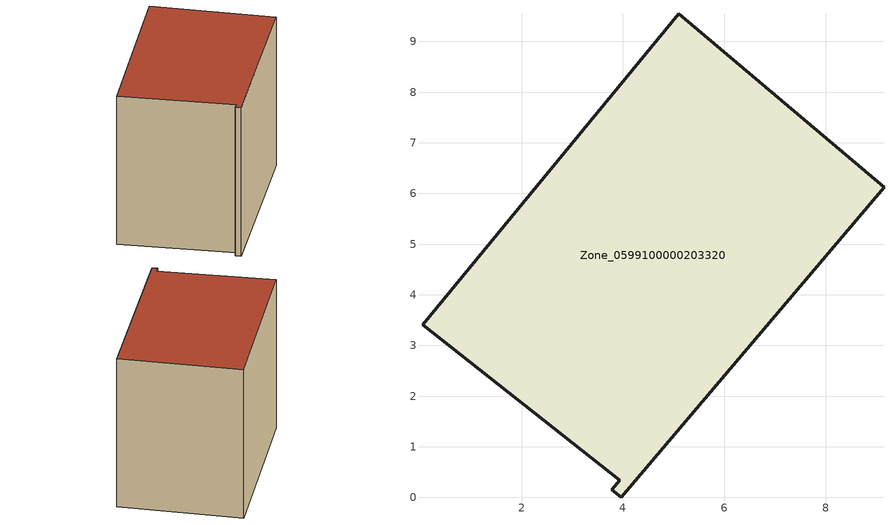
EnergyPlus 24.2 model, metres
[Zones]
Zone_0599100000203320
 floor ground (C_G): 0.04,3.41 5.1,9.55 9.15,6.12 3.97,0 3.78,0.15 3.94,0.34 z0
 wall outside (C_F): 9.15,6.12 5.1,9.55 0.04,3.41 3.94,0.34 3.78,0.15 3.97,0 9.15,6.12 z0:6.88
 roof outside (C_R): 5.1,9.55 0.04,3.41 3.94,0.34 3.78,0.15 3.97,0 9.15,6.12 z6.88
[BUILDING]
Pand.0599100000203320: North Axis=0; Terrain=City; Loads Convergence Tolerance Value=0.04; Temperature Convergence Tolerance Value=0.4; Solar Distribution=FullExterior; Maximum Number of Warmup Days=25; Minimum Number of Warmup Days=1
[Site:Location]
Rotterdam.The.Hague.AP_ZH_NLD Design_Conditions: Latitude=51.96; Longitude=4.45; Time Zone=1; Elevation=-4.5
[SITE:GROUNDTEMPERATURE:BUILDINGSURFACE]
18, 18, 18, 18, 18, 18, 18, 18, 18, 18, 18, 18
[MATERIAL] Thermal Absorptance=0.9; Solar Absorptance=0.7; Visible Absorptance=0.7
Name | Roughness | Thickness | Conductivity | Density | Specific Heat
G.TC.1946 | MediumSmooth | 0.15 | 1 | 540 | 1210
F.TC.1946 | Rough | 0.3 | 0.857143 | 1920 | 840
R.TC.1946 | MediumRough | 0.2 | 0.909091 | 1500 | 1000
[CONSTRUCTION]
C_G: G.TC.1946
C_F: F.TC.1946
C_R: R.TC.1946
[ZONE]
Zone_0599100000203320: Type=1; Multiplier=1; Ceiling Height=Autocalculate; Volume=Autocalculate; Floor Area=autocalculate; Part of Total Floor Area=Yes
[ZONEINFILTRATION:DESIGNFLOWRATE]
Infil_Zone_0599100000203320: Zone or ZoneList or Space or SpaceList=Zone_0599100000203320; Schedule=AlwaysOn; Design Flow Rate Calculation Method=Flow/Area; Flow Rate per Floor Area=0.003; Constant Term Coefficient=1; Temperature Term Coefficient=0; Velocity Term Coefficient=0; Velocity Squared Term Coefficient=0
[HVACTEMPLATE:ZONE:IDEALLOADSAIRSYSTEM]
Zone_0599100000203320: Maximum Heating Supply Air Temperature=50; Minimum Cooling Supply Air Temperature=13; Maximum Heating Supply Air Humidity Ratio=0.0156; Minimum Cooling Supply Air Humidity Ratio=0.0077; Heating Limit=NoLimit; Cooling Limit=NoLimit; Dehumidification Control Type=ConstantSensibleHeatRatio; Cooling Sensible Heat Ratio=0.7; Dehumidification Setpoint=60; Humidification Control Type=None; Humidification Setpoint=30; Outdoor Air Method=None; Outdoor Air Flow Rate per Person=0.00944; Outdoor Air Flow Rate per Zone Floor Area=0; Outdoor Air Flow Rate per Zone=0; Demand Controlled Ventilation Type=None; Outdoor Air Economizer Type=NoEconomizer; Heat Recovery Type=None; Sensible Heat Recovery Effectiveness=0.7; Latent Heat Recovery Effectiveness=0.65
[ZONECONTROL:THERMOSTAT]
ThermostatControl_Zone_0599100000203320: Zone or ZoneList=Zone_0599100000203320; Control Type Schedule=DualSetpointControlType; Control 1=Thermostat_Zone_0599100000203320; Temperature Difference Between Cutout And Setpoint=0
[THERMOSTATSETPOINT:DUALSETPOINT]
Thermostat_Zone_0599100000203320: Heating Setpoint Temperature Schedule=HeatingSetpoint_Zone_0599100000203320; Cooling Setpoint Temperature Schedule=CoolingSetpoint_Zone_0599100000203320
[SCHEDULE:COMPACT]
HeatingSetpoint_Zone_0599100000203320: Through: 12/31, For: AllDays, Until: 24:00, 21
CoolingSetpoint_Zone_0599100000203320: Through: 12/31, For: AllDays, Until: 24:00, 24
DualSetpointControlType: Through: 12/31, For: AllDays, Until: 24:00, 4
AlwaysOn: Through: 12/31, For: AllDays, Until: 24:00, 1
